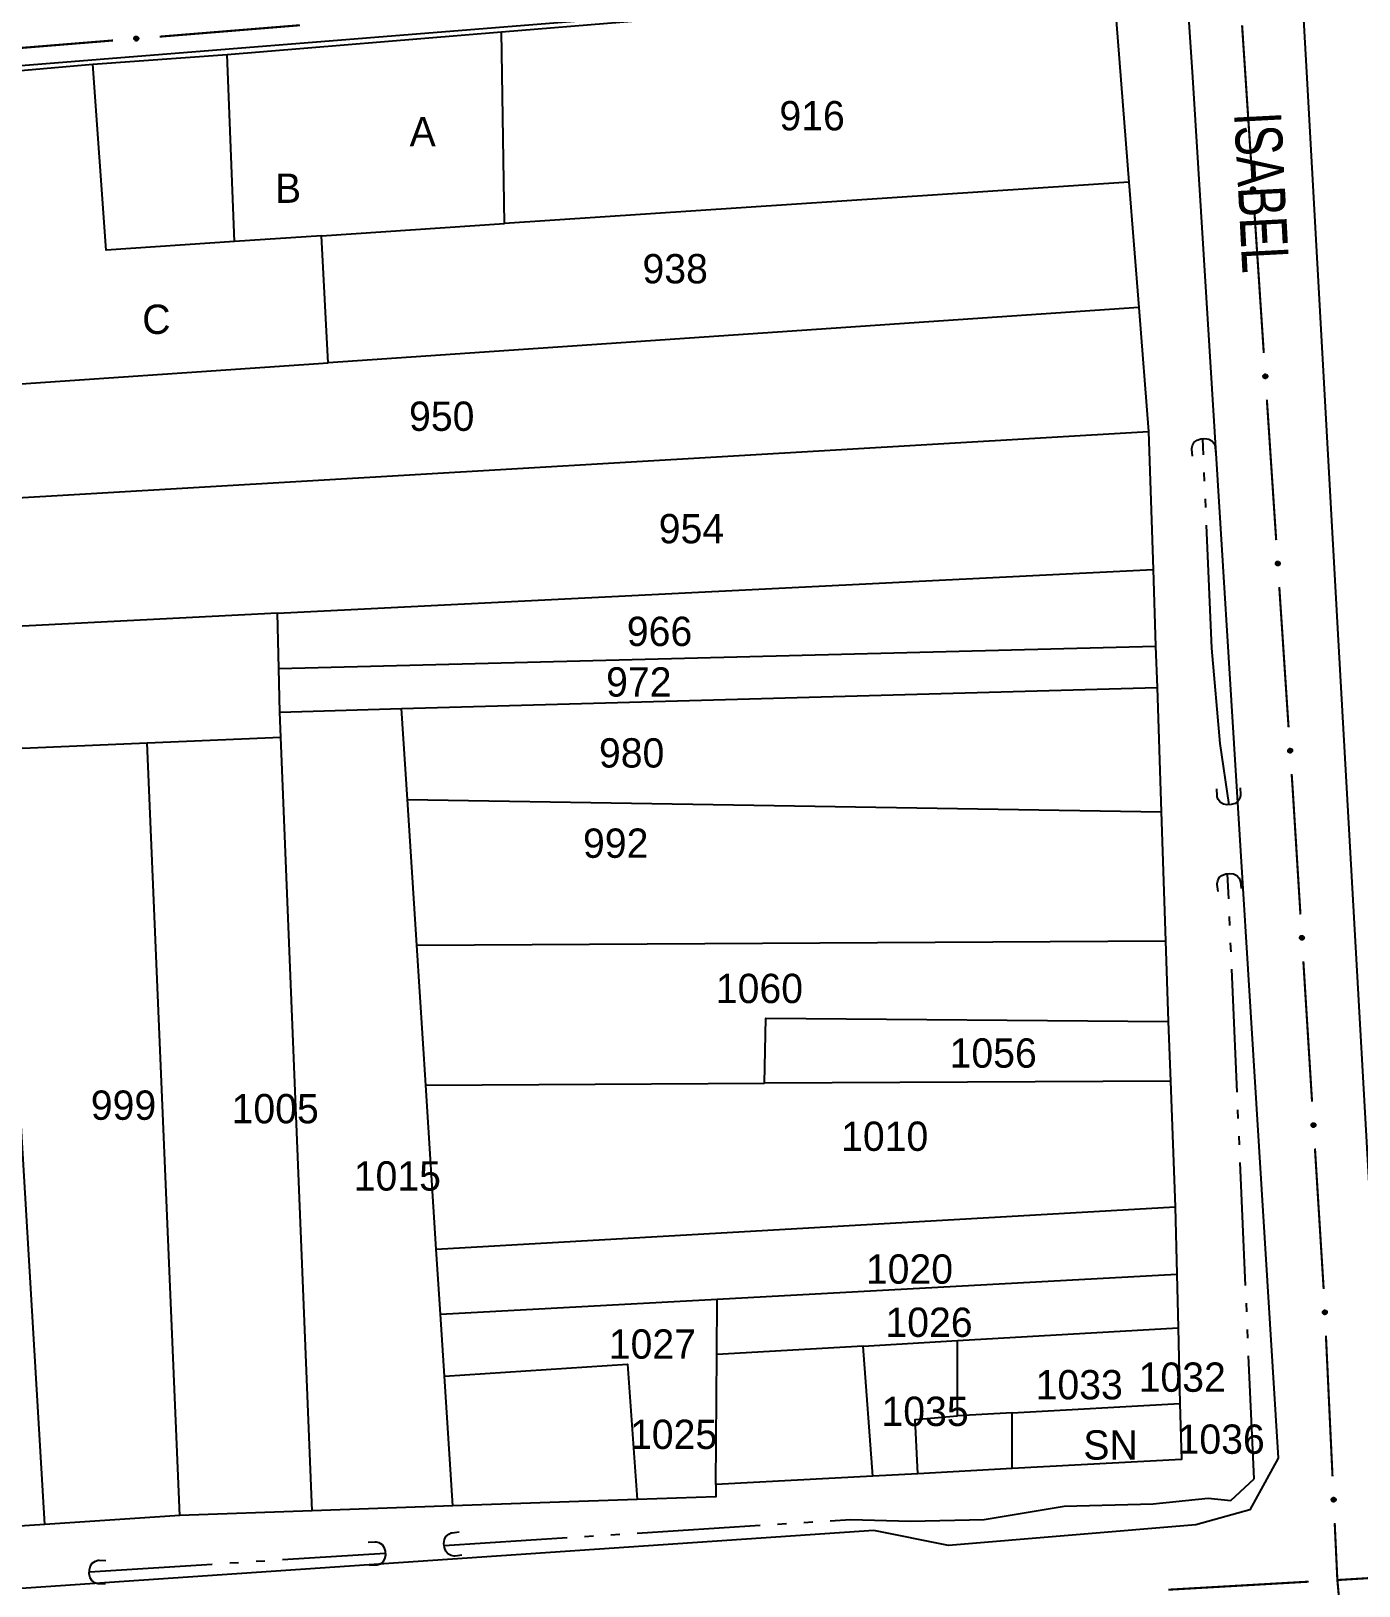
# Model space of a CAD drawing. Extents: x 201053 to 202535, y 4855063 to 4857394.
# Drawn here: x 202207 to 202320.3, y 4856291.6 to 4856424.2 of the extents above; entities that cross this region are included whole.
import ezdxf
from ezdxf.enums import TextEntityAlignment as Align

# ---------------------------------------------------------------- set-up
doc = ezdxf.new("R2010")
doc.units = 0
doc.header["$LTSCALE"] = 1.5
doc.header["$MEASUREMENT"] = 0
doc.linetypes.add('TRACO_05', pattern=[11, 7, -1, 0.5, -1, 0.5, -1])
for name, color, linetype in [('CD_MALHA_LOTES', 7, 'CONTINUOUS'), ('HD-VALAS-DRENOS', 170, 'CONTINUOUS'), ('RU-QUADRA', 210, 'CONTINUOUS'), ('SV-BUEIRO-VALA', 7, 'CONTINUOUS'), ('SV-EIXO-RUA-PAV', 20, 'CONTINUOUS'), ('SV-RUA-PAVIM', 7, 'CONTINUOUS'), ('SV-TXT-RUA-PAV', 7, 'CONTINUOUS'), ('Th_NmrPort', 7, 'CONTINUOUS')]:
    doc.layers.add(name, color=color, linetype=linetype)
doc.styles.add('ARIAL', font='ARIAL.SHX')

# ---------------------------------------------------------------- blocks, each defined once
blk = doc.blocks.new('COD120', base_point=(202246.23, 4857300.32))
at = {"layer": 'SV-BUEIRO-VALA'}
blk.add_lwpolyline([(202245.23, 4857298.92), (202245.23, 4857299.503333), (202245.23, 4857299.590833), (202245.313333, 4857299.824167), (202245.48, 4857300.086667), (202245.73, 4857300.2325), (202246.063333, 4857300.32), (202246.396667, 4857300.32), (202246.73, 4857300.2325), (202246.98, 4857300.086667), (202247.146667, 4857299.824167), (202247.23, 4857299.590833), (202247.23, 4857299.503333), (202247.23, 4857298.92)], dxfattribs=at)

msp = doc.modelspace()

# ---------------------------------------------------------------- linework, layer by layer
at = {"layer": 'CD_MALHA_LOTES', "linetype": 'Continuous', "flags": 128}
for points in [[(202247.17, 4856424.14), (202299.35, 4856428.42), (202300.7, 4856411.31)], [(202223.78, 4856422.22), (202247.17, 4856424.14)], [(202247.42, 4856407.78), (202247.17, 4856424.14)], [(202200.64, 4856420.37), (202212.32, 4856421.37)], [(202212.32, 4856421.37), (202223.78, 4856422.22)], [(202224.4, 4856406.26), (202213.44, 4856405.53), (202212.32, 4856421.37)], [(202224.4, 4856406.26), (202223.78, 4856422.22)], [(202300.7, 4856411.31), (202247.42, 4856407.78)], [(202300.7, 4856411.31), (202301.54, 4856400.62)], [(202231.81, 4856406.75), (202224.4, 4856406.26)], [(202231.81, 4856406.75), (202247.42, 4856407.78)], [(202232.39, 4856395.9), (202231.81, 4856406.75)], [(202301.54, 4856400.62), (202232.39, 4856395.9)], [(202301.54, 4856400.62), (202302.37, 4856390.05)], [(202202.86, 4856393.88), (202232.39, 4856395.9)], [(202203.43, 4856384.26), (202302.37, 4856390.05)], [(202302.37, 4856390.05), (202302.76, 4856378.28)], [(202228.07, 4856374.54), (202204.08, 4856373.33), (202203.43, 4856384.26)], [(202228.07, 4856374.54), (202302.76, 4856378.28)], [(202302.76, 4856378.28), (202302.98, 4856371.73)], [(202228.19, 4856369.84), (202228.07, 4856374.54)], [(202228.19, 4856369.84), (202302.98, 4856371.73)], [(202302.98, 4856371.73), (202303.1, 4856368.21)], [(202228.28, 4856366.12), (202228.19, 4856369.84)], [(202238.65, 4856366.41), (202303.1, 4856368.21)], [(202303.1, 4856368.21), (202303.45, 4856357.61)], [(202228.28, 4856366.12), (202238.65, 4856366.41)], [(202228.34, 4856363.98), (202228.28, 4856366.12)], [(202239.15, 4856358.65), (202238.65, 4856366.41)], [(202204.26, 4856362.94), (202216.95, 4856363.49)], [(202208.23, 4856296.82), (202204.26, 4856362.94)], [(202216.95, 4856363.49), (202228.34, 4856363.98)], [(202219.74, 4856297.59), (202216.95, 4856363.49)], [(202231.04, 4856297.98), (202228.34, 4856363.98)], [(202239.95, 4856346.24), (202239.15, 4856358.65)], [(202239.15, 4856358.65), (202303.45, 4856357.61)], [(202303.45, 4856357.61), (202303.81, 4856346.61)], [(202239.95, 4856346.24), (202303.81, 4856346.61)], [(202240.71, 4856334.3), (202239.95, 4856346.24)], [(202303.81, 4856346.61), (202304.06, 4856339.71)], [(202269.62, 4856334.45), (202269.73, 4856340.01), (202304.06, 4856339.71)], [(202304.06, 4856339.71), (202304.25, 4856334.62)], [(202240.71, 4856334.3), (202269.62, 4856334.45)], [(202241.61, 4856320.31), (202240.71, 4856334.3)], [(202304.25, 4856334.62), (202269.62, 4856334.45)], [(202304.25, 4856334.62), (202304.64, 4856323.91)], [(202241.61, 4856320.31), (202304.64, 4856323.91)], [(202304.64, 4856323.91), (202304.78, 4856318.17)], [(202241.97, 4856314.76), (202241.61, 4856320.31)], [(202265.58, 4856316.04), (202304.78, 4856318.17)], [(202304.78, 4856318.17), (202304.89, 4856313.6)], [(202241.97, 4856314.76), (202265.58, 4856316.04)], [(202265.55, 4856311.32), (202265.58, 4856316.04)], [(202242.31, 4856309.48), (202241.97, 4856314.76)], [(202278.02, 4856312.04), (202286.07, 4856312.51)], [(202286.07, 4856312.51), (202304.89, 4856313.6)], [(202286.09, 4856306.09), (202286.07, 4856312.51)], [(202304.89, 4856313.6), (202305.05, 4856307.13)], [(202265.47, 4856300.23), (202265.55, 4856311.32)], [(202278.02, 4856312.04), (202265.55, 4856311.32)], [(202278.86, 4856300.95), (202278.02, 4856312.04)], [(202242.31, 4856309.48), (202257.92, 4856310.5), (202258.75, 4856298.94)], [(202243.02, 4856298.4), (202242.31, 4856309.48)], [(202290.74, 4856306.35), (202305.05, 4856307.13)], [(202305.05, 4856307.13), (202305.17, 4856302.35), (202290.74, 4856301.58)], [(202282.68, 4856301.15), (202282.46, 4856305.78), (202286.09, 4856306.09)], [(202290.74, 4856306.35), (202286.09, 4856306.09)], [(202290.74, 4856301.58), (202290.74, 4856306.35)], [(202278.86, 4856300.95), (202265.47, 4856300.23)], [(202282.68, 4856301.15), (202278.86, 4856300.95)], [(202290.74, 4856301.58), (202282.68, 4856301.15)], [(202265.47, 4856300.23), (202265.47, 4856299.18), (202258.75, 4856298.94)], [(202231.04, 4856297.98), (202219.74, 4856297.59)], [(202243.02, 4856298.4), (202231.04, 4856297.98)], [(202258.75, 4856298.94), (202243.02, 4856298.4)], [(202208.23, 4856296.82), (202198.21, 4856296.15)], [(202219.74, 4856297.59), (202208.23, 4856296.82)]]:
    msp.add_lwpolyline(points, dxfattribs=at)
at = {"layer": 'HD-VALAS-DRENOS', "linetype": 'TRACO_05'}
for points in [[(202309.26, 4856358.21, 12.86), (202308.48, 4856363.43, 12.86), (202307.78, 4856371.57, 12.69), (202307, 4856389.43, 12.39)], [(202242.29, 4856295.02, 13.43), (202276.96, 4856297.25, 13.43), (202282.08, 4856297.09, 13.43), (202288.35, 4856297.24, 13.43), (202295.18, 4856298.37, 13.12), (202302.77, 4856298.57, 13.12), (202307.46, 4856299.05, 13.14), (202309.4, 4856298.87, 13.14), (202311.37, 4856300.72, 13.14), (202309.12, 4856352.33, 12.86)], [(202212.02, 4856292.78, 13.74), (202237.26, 4856294.38, 13.47)]]:
    msp.add_polyline3d(points, dxfattribs=at)
at = {"layer": 'RU-QUADRA', "linetype": 'Continuous', "flags": 128}
msp.add_lwpolyline([(202200.64, 4856420.37), (202212.32, 4856421.37), (202223.78, 4856422.22), (202247.17, 4856424.14), (202299.35, 4856428.42), (202300.7, 4856411.31), (202301.54, 4856400.62), (202302.37, 4856390.05), (202302.76, 4856378.28), (202302.98, 4856371.73), (202303.1, 4856368.21), (202303.45, 4856357.61), (202303.81, 4856346.61), (202304.06, 4856339.71), (202304.25, 4856334.62), (202304.64, 4856323.91), (202304.78, 4856318.17), (202304.89, 4856313.6), (202305.05, 4856307.13), (202305.17, 4856302.35), (202290.74, 4856301.58), (202282.68, 4856301.15), (202278.86, 4856300.95), (202265.47, 4856300.23), (202265.47, 4856299.18), (202258.75, 4856298.94), (202243.02, 4856298.4), (202231.04, 4856297.98), (202219.74, 4856297.59), (202208.23, 4856296.82), (202198.21, 4856296.15)], dxfattribs=at)
at = {"layer": 'SV-EIXO-RUA-PAV'}
for points in [[(202215.871679, 4856423.664246), (202215.90281, 4856423.701967), (202215.93728, 4856423.72802), (202215.972283, 4856423.741475), (202216.006315, 4856423.7453), (202216.041572, 4856423.745291), (202216.077117, 4856423.73744), (202216.114637, 4856423.719987), (202216.152695, 4856423.689024), (202216.177064, 4856423.651959), (202216.192091, 4856423.618348), (202216.198122, 4856423.583091), (202216.19754, 4856423.548841), (202216.188163, 4856423.512189), (202216.170106, 4856423.474339), (202216.138044, 4856423.436823), (202216.104077, 4856423.411513), (202216.069878, 4856423.399387), (202216.034395, 4856423.393548), (202215.9984, 4856423.393989), (202215.963553, 4856423.401897), (202215.925477, 4856423.420147), (202215.888868, 4856423.452282), (202215.863237, 4856423.485873), (202215.850635, 4856423.519892), (202215.845673, 4856423.554955), (202215.845252, 4856423.590317), (202215.851656, 4856423.626376), (202215.871679, 4856423.664246)], [(202311.37802, 4856410.867955), (202311.415266, 4856410.836258), (202311.440796, 4856410.801399), (202311.453721, 4856410.766196), (202311.457031, 4856410.73211), (202311.456489, 4856410.696857), (202311.448102, 4856410.661436), (202311.430085, 4856410.624183), (202311.39855, 4856410.586597), (202311.361121, 4856410.562791), (202311.327287, 4856410.548274), (202311.291943, 4856410.542776), (202311.257705, 4856410.543875), (202311.221199, 4856410.553804), (202311.183626, 4856410.572432), (202311.146599, 4856410.605056), (202311.121805, 4856410.639402), (202311.110197, 4856410.67378), (202311.104895, 4856410.709348), (202311.105879, 4856410.745331), (202311.114313, 4856410.780055), (202311.133136, 4856410.817851), (202311.16582, 4856410.85397), (202311.199794, 4856410.879091), (202311.234, 4856410.891178), (202311.269134, 4856410.89561), (202311.304499, 4856410.895497), (202311.340457, 4856410.888548), (202311.37802, 4856410.867955)], [(202312.435466, 4856394.902937), (202312.472712, 4856394.87124), (202312.498242, 4856394.836381), (202312.511167, 4856394.801178), (202312.514477, 4856394.767092), (202312.513935, 4856394.731839), (202312.505548, 4856394.696417), (202312.487531, 4856394.659165), (202312.455996, 4856394.621579), (202312.418567, 4856394.597773), (202312.384733, 4856394.583255), (202312.349389, 4856394.577757), (202312.315151, 4856394.578857), (202312.278645, 4856394.588786), (202312.241072, 4856394.607414), (202312.204045, 4856394.640038), (202312.179251, 4856394.674384), (202312.167643, 4856394.708762), (202312.162341, 4856394.744329), (202312.163325, 4856394.780313), (202312.171759, 4856394.815036), (202312.190582, 4856394.852833), (202312.223266, 4856394.888952), (202312.25724, 4856394.914073), (202312.291446, 4856394.92616), (202312.32658, 4856394.930591), (202312.361945, 4856394.930478), (202312.397903, 4856394.92353), (202312.435466, 4856394.902937)], [(202313.492912, 4856378.937919), (202313.530158, 4856378.906221), (202313.555688, 4856378.871362), (202313.568613, 4856378.83616), (202313.571923, 4856378.802074), (202313.571382, 4856378.766821), (202313.562994, 4856378.731399), (202313.544977, 4856378.694147), (202313.513442, 4856378.656561), (202313.476014, 4856378.632755), (202313.442179, 4856378.618237), (202313.406835, 4856378.612739), (202313.372598, 4856378.613839), (202313.336092, 4856378.623768), (202313.298518, 4856378.642395), (202313.261491, 4856378.675019), (202313.236697, 4856378.709366), (202313.22509, 4856378.743744), (202313.219787, 4856378.779311), (202313.220771, 4856378.815295), (202313.229205, 4856378.850018), (202313.248028, 4856378.887815), (202313.280712, 4856378.923934), (202313.314686, 4856378.949054), (202313.348892, 4856378.961141), (202313.384026, 4856378.965573), (202313.419391, 4856378.96546), (202313.455349, 4856378.958511), (202313.492912, 4856378.937919)], [(202314.550358, 4856362.972901), (202314.587605, 4856362.941203), (202314.613134, 4856362.906344), (202314.626059, 4856362.871141), (202314.629369, 4856362.837056), (202314.628828, 4856362.801803), (202314.62044, 4856362.766381), (202314.602423, 4856362.729129), (202314.570888, 4856362.691542), (202314.53346, 4856362.667737), (202314.499625, 4856362.653219), (202314.464281, 4856362.647721), (202314.430044, 4856362.648821), (202314.393538, 4856362.65875), (202314.355964, 4856362.677377), (202314.318937, 4856362.710001), (202314.294143, 4856362.744348), (202314.282536, 4856362.778726), (202314.277233, 4856362.814293), (202314.278217, 4856362.850277), (202314.286651, 4856362.885), (202314.305474, 4856362.922797), (202314.338159, 4856362.958916), (202314.372133, 4856362.984036), (202314.406339, 4856362.996123), (202314.441472, 4856363.000555), (202314.476837, 4856363.000442), (202314.512795, 4856362.993493), (202314.550358, 4856362.972901)], [(202315.555441, 4856347.004058), (202315.592553, 4856346.972202), (202315.617934, 4856346.937235), (202315.630709, 4856346.901978), (202315.633875, 4856346.867879), (202315.633184, 4856346.832628), (202315.624647, 4856346.797243), (202315.606471, 4856346.760067), (202315.574777, 4856346.722615), (202315.537248, 4856346.698968), (202315.503352, 4856346.684594), (202315.467985, 4856346.679246), (202315.433753, 4856346.680491), (202315.397289, 4856346.690575), (202315.359795, 4856346.709361), (202315.322907, 4856346.742142), (202315.298259, 4856346.776594), (202315.286797, 4856346.811021), (202315.281646, 4856346.84661), (202315.282783, 4856346.882589), (202315.291363, 4856346.917277), (202315.310347, 4856346.954993), (202315.343184, 4856346.990973), (202315.377264, 4856347.015949), (202315.411521, 4856347.027891), (202315.446674, 4856347.032174), (202315.482038, 4856347.031911), (202315.517966, 4856347.024809), (202315.555441, 4856347.004058)], [(202316.545154, 4856331.034697), (202316.582266, 4856331.002842), (202316.607647, 4856330.967875), (202316.620423, 4856330.932618), (202316.623588, 4856330.898518), (202316.622897, 4856330.863268), (202316.61436, 4856330.827882), (202316.596185, 4856330.790707), (202316.564491, 4856330.753255), (202316.526961, 4856330.729608), (202316.493066, 4856330.715234), (202316.457699, 4856330.709886), (202316.423466, 4856330.711131), (202316.387003, 4856330.721214), (202316.349509, 4856330.740001), (202316.31262, 4856330.772782), (202316.287972, 4856330.807233), (202316.276511, 4856330.84166), (202316.271359, 4856330.87725), (202316.272496, 4856330.913229), (202316.281077, 4856330.947916), (202316.30006, 4856330.985633), (202316.332897, 4856331.021613), (202316.366978, 4856331.046589), (202316.401235, 4856331.058531), (202316.436387, 4856331.062813), (202316.471751, 4856331.06255), (202316.507679, 4856331.055449), (202316.545154, 4856331.034697)], [(202317.514221, 4856315.062548), (202317.550847, 4856315.030135), (202317.575698, 4856314.994789), (202317.587939, 4856314.959343), (202317.590588, 4856314.925199), (202317.589365, 4856314.889963), (202317.580293, 4856314.854711), (202317.561558, 4856314.817814), (202317.529302, 4856314.780845), (202317.49142, 4856314.757768), (202317.457311, 4856314.743908), (202317.421867, 4856314.739095), (202317.387657, 4856314.740857), (202317.35135, 4856314.751491), (202317.314144, 4856314.770842), (202317.277756, 4856314.804177), (202317.253631, 4856314.838997), (202317.242691, 4856314.873593), (202317.238078, 4856314.909256), (202317.239758, 4856314.945214), (202317.248862, 4856314.979768), (202317.268414, 4856315.017193), (202317.301791, 4856315.052673), (202317.336245, 4856315.077131), (202317.370678, 4856315.088554), (202317.405891, 4856315.092304), (202317.441247, 4856315.091507), (202317.477064, 4856315.083864), (202317.514221, 4856315.062548)], [(202318.262478, 4856299.080054), (202318.299104, 4856299.047641), (202318.323954, 4856299.012295), (202318.336195, 4856298.976849), (202318.338845, 4856298.942705), (202318.337621, 4856298.907469), (202318.32855, 4856298.872217), (202318.309815, 4856298.83532), (202318.277558, 4856298.798351), (202318.239676, 4856298.775274), (202318.205567, 4856298.761414), (202318.170123, 4856298.756601), (202318.135914, 4856298.758363), (202318.099607, 4856298.768997), (202318.062401, 4856298.788348), (202318.026012, 4856298.821683), (202318.001887, 4856298.856503), (202317.990947, 4856298.891099), (202317.986335, 4856298.926762), (202317.988015, 4856298.96272), (202317.997119, 4856298.997274), (202318.01667, 4856299.034699), (202318.050047, 4856299.070179), (202318.084501, 4856299.094637), (202318.118935, 4856299.10606), (202318.154148, 4856299.10981), (202318.189504, 4856299.109013), (202318.22532, 4856299.10137), (202318.262478, 4856299.080054)]]:
    msp.add_lwpolyline(points, close=True, dxfattribs=at)
for points in [[(202215.889471, 4856423.684104), (202216.08854, 4856423.727694)], [(202215.90281, 4856423.701967), (202216.077117, 4856423.73744)], [(202215.922396, 4856423.716903), (202216.050601, 4856423.739664)], [(202215.93728, 4856423.72802), (202216.041572, 4856423.745291)], [(202215.845252, 4856423.590317), (202216.177064, 4856423.651959)], [(202215.845673, 4856423.554955), (202216.192091, 4856423.618348)], [(202215.849148, 4856423.574035), (202216.179474, 4856423.636527)], [(202215.850635, 4856423.519892), (202216.198122, 4856423.583091)], [(202215.850778, 4856423.537204), (202216.193566, 4856423.597973)], [(202215.851656, 4856423.626376), (202216.152695, 4856423.689024)], [(202215.85318, 4856423.60859), (202216.160275, 4856423.670559)], [(202215.860458, 4856423.502397), (202216.194864, 4856423.565221)], [(202215.862652, 4856423.643587), (202216.130306, 4856423.702345)], [(202215.863237, 4856423.485873), (202216.19754, 4856423.548841)], [(202215.871679, 4856423.664246), (202216.114637, 4856423.719987)], [(202215.878297, 4856423.468255), (202216.188223, 4856423.529086)], [(202215.888868, 4856423.452282), (202216.188163, 4856423.512189)], [(202215.910875, 4856423.438051), (202216.176142, 4856423.492507)], [(202215.925477, 4856423.420147), (202216.170106, 4856423.474339)], [(202215.949811, 4856423.41384), (202216.14638, 4856423.454489)], [(202215.963553, 4856423.401897), (202216.138044, 4856423.436823)], [(202215.985251, 4856423.398928), (202216.114705, 4856423.42316)], [(202215.9984, 4856423.393989), (202216.104077, 4856423.411513)], [(202311.105879, 4856410.745331), (202311.121805, 4856410.639402)], [(202311.111017, 4856410.758405), (202311.13329, 4856410.628599)], [(202311.114313, 4856410.780055), (202311.146599, 4856410.605056)], [(202311.126462, 4856410.793615), (202311.164137, 4856410.596454)], [(202311.133136, 4856410.817851), (202311.183626, 4856410.572432)], [(202311.151258, 4856410.832181), (202311.201701, 4856410.566122)], [(202311.16582, 4856410.85397), (202311.221199, 4856410.553804)], [(202311.181951, 4856410.864299), (202311.238093, 4856410.55349)], [(202311.199794, 4856410.879091), (202311.257705, 4856410.543875)], [(202311.216359, 4856410.881621), (202311.274124, 4856410.546304)], [(202311.234, 4856410.891178), (202311.291943, 4856410.542776)], [(202311.251308, 4856410.890773), (202311.306891, 4856410.547106)], [(202311.269134, 4856410.89561), (202311.327287, 4856410.548274)], [(202311.28816, 4856410.891846), (202311.345655, 4856410.560614)], [(202311.304499, 4856410.895497), (202311.361121, 4856410.562791)], [(202311.322649, 4856410.887293), (202311.379972, 4856410.579297)], [(202311.340457, 4856410.888548), (202311.39855, 4856410.586597)], [(202311.357499, 4856410.877294), (202311.412207, 4856410.608783)], [(202311.37802, 4856410.867955), (202311.430085, 4856410.624183)], [(202311.397607, 4856410.849865), (202311.438184, 4856410.650161)], [(202311.415266, 4856410.836258), (202311.448102, 4856410.661436)], [(202311.429905, 4856410.816449), (202311.450726, 4856410.687915)], [(202311.440796, 4856410.801399), (202311.456489, 4856410.696857)], [(202312.163325, 4856394.780313), (202312.179251, 4856394.674384)], [(202312.168463, 4856394.793386), (202312.190736, 4856394.66358)], [(202312.171759, 4856394.815036), (202312.204045, 4856394.640038)], [(202312.183908, 4856394.828597), (202312.221583, 4856394.631436)], [(202312.190582, 4856394.852833), (202312.241072, 4856394.607414)], [(202312.208704, 4856394.867162), (202312.259147, 4856394.601104)], [(202312.223266, 4856394.888952), (202312.278645, 4856394.588786)], [(202312.239397, 4856394.899281), (202312.295539, 4856394.588471)], [(202312.25724, 4856394.914073), (202312.315151, 4856394.578857)], [(202312.273805, 4856394.916602), (202312.33157, 4856394.581285)], [(202312.291446, 4856394.92616), (202312.349389, 4856394.577757)], [(202312.308754, 4856394.925755), (202312.364337, 4856394.582088)], [(202312.32658, 4856394.930591), (202312.384733, 4856394.583255)], [(202312.345606, 4856394.926828), (202312.403101, 4856394.595596)], [(202312.361945, 4856394.930478), (202312.418567, 4856394.597773)], [(202312.380095, 4856394.922275), (202312.437418, 4856394.614279)], [(202312.397903, 4856394.92353), (202312.455996, 4856394.621579)], [(202312.414946, 4856394.912276), (202312.469653, 4856394.643764)], [(202312.435466, 4856394.902937), (202312.487531, 4856394.659165)], [(202312.455053, 4856394.884847), (202312.49563, 4856394.685143)], [(202312.472712, 4856394.87124), (202312.505548, 4856394.696417)], [(202312.487351, 4856394.851431), (202312.508172, 4856394.722896)], [(202312.498242, 4856394.836381), (202312.513935, 4856394.731839)], [(202313.220771, 4856378.815295), (202313.236697, 4856378.709366)], [(202313.225909, 4856378.828368), (202313.248182, 4856378.698562)], [(202313.229205, 4856378.850018), (202313.261491, 4856378.675019)], [(202313.241355, 4856378.863579), (202313.279029, 4856378.666418)], [(202313.248028, 4856378.887815), (202313.298518, 4856378.642395)], [(202313.26615, 4856378.902144), (202313.316593, 4856378.636085)], [(202313.280712, 4856378.923934), (202313.336092, 4856378.623768)], [(202313.296843, 4856378.934262), (202313.352985, 4856378.623453)], [(202313.314686, 4856378.949054), (202313.372598, 4856378.613839)], [(202313.331251, 4856378.951584), (202313.389016, 4856378.616267)], [(202313.348892, 4856378.961141), (202313.406835, 4856378.612739)], [(202313.3662, 4856378.960736), (202313.421784, 4856378.61707)], [(202313.384026, 4856378.965573), (202313.442179, 4856378.618237)], [(202313.403052, 4856378.96181), (202313.460547, 4856378.630578)], [(202313.419391, 4856378.96546), (202313.476014, 4856378.632755)], [(202313.437542, 4856378.957257), (202313.494865, 4856378.649261)], [(202313.455349, 4856378.958511), (202313.513442, 4856378.656561)], [(202313.472392, 4856378.947257), (202313.527099, 4856378.678746)], [(202313.492912, 4856378.937919), (202313.544977, 4856378.694147)], [(202313.512499, 4856378.919829), (202313.553076, 4856378.720124)], [(202313.530158, 4856378.906221), (202313.562994, 4856378.731399)], [(202313.544797, 4856378.886413), (202313.565619, 4856378.757878)], [(202313.555688, 4856378.871362), (202313.571382, 4856378.766821)], [(202314.278217, 4856362.850277), (202314.294143, 4856362.744348)], [(202314.283355, 4856362.86335), (202314.305628, 4856362.733544)], [(202314.286651, 4856362.885), (202314.318937, 4856362.710001)], [(202314.298801, 4856362.898561), (202314.336475, 4856362.701399)], [(202314.305474, 4856362.922797), (202314.355964, 4856362.677377)], [(202314.323597, 4856362.937126), (202314.374039, 4856362.671067)], [(202314.338159, 4856362.958916), (202314.393538, 4856362.65875)], [(202314.354289, 4856362.969244), (202314.410431, 4856362.658435)], [(202314.372133, 4856362.984036), (202314.430044, 4856362.648821)], [(202314.388697, 4856362.986566), (202314.446463, 4856362.651249)], [(202314.406339, 4856362.996123), (202314.464281, 4856362.647721)], [(202314.423647, 4856362.995718), (202314.47923, 4856362.652052)], [(202314.441472, 4856363.000555), (202314.499625, 4856362.653219)], [(202314.460498, 4856362.996792), (202314.517993, 4856362.665559)], [(202314.476837, 4856363.000442), (202314.53346, 4856362.667737)], [(202314.494988, 4856362.992238), (202314.552311, 4856362.684242)], [(202314.512795, 4856362.993493), (202314.570888, 4856362.691542)], [(202314.529838, 4856362.982239), (202314.584546, 4856362.713728)], [(202314.550358, 4856362.972901), (202314.602423, 4856362.729129)], [(202314.569945, 4856362.95481), (202314.610523, 4856362.755106)], [(202314.587605, 4856362.941203), (202314.62044, 4856362.766381)], [(202314.602244, 4856362.921394), (202314.623065, 4856362.79286)], [(202314.613134, 4856362.906344), (202314.628828, 4856362.801803)], [(202315.282783, 4856346.882589), (202315.298259, 4856346.776594)], [(202315.287976, 4856346.895641), (202315.309698, 4856346.765741)], [(202315.291363, 4856346.917277), (202315.322907, 4856346.742142)], [(202315.30357, 4856346.930786), (202315.340408, 4856346.733466)], [(202315.310347, 4856346.954993), (202315.359795, 4856346.709361)], [(202315.32853, 4856346.969245), (202315.377843, 4856346.702975)], [(202315.343184, 4856346.990973), (202315.397289, 4856346.690575)], [(202315.359359, 4856347.001233), (202315.414181, 4856346.690188)], [(202315.377264, 4856347.015949), (202315.433753, 4856346.680491)], [(202315.39384, 4856347.018409), (202315.450182, 4856346.68285)], [(202315.411521, 4856347.027891), (202315.467985, 4856346.679246)], [(202315.428827, 4856347.027413), (202315.482952, 4856346.683513)], [(202315.446674, 4856347.032174), (202315.503352, 4856346.684594)], [(202315.465683, 4856347.02833), (202315.521772, 4856346.696856)], [(202315.482038, 4856347.031911), (202315.537248, 4856346.698968)], [(202315.500153, 4856347.02363), (202315.556169, 4856346.715394)], [(202315.517966, 4856347.024809), (202315.574777, 4856346.722615)], [(202315.53496, 4856347.013483), (202315.588529, 4856346.744742)], [(202315.555441, 4856347.004058), (202315.606471, 4856346.760067)], [(202315.574951, 4856346.985885), (202315.614681, 4856346.78601)], [(202315.592553, 4856346.972202), (202315.624647, 4856346.797243)], [(202315.607107, 4856346.952332), (202315.627383, 4856346.82371)], [(202315.617934, 4856346.937235), (202315.633184, 4856346.832628)], [(202316.272496, 4856330.913229), (202316.287972, 4856330.807233)], [(202316.277689, 4856330.92628), (202316.299411, 4856330.796381)], [(202316.281077, 4856330.947916), (202316.31262, 4856330.772782)], [(202316.293284, 4856330.961425), (202316.330121, 4856330.764106)], [(202316.30006, 4856330.985633), (202316.349509, 4856330.740001)], [(202316.318243, 4856330.999885), (202316.367557, 4856330.733615)], [(202316.332897, 4856331.021613), (202316.387003, 4856330.721214)], [(202316.349072, 4856331.031873), (202316.403895, 4856330.720828)], [(202316.366978, 4856331.046589), (202316.423466, 4856330.711131)], [(202316.383553, 4856331.049048), (202316.439895, 4856330.713489)], [(202316.401235, 4856331.058531), (202316.457699, 4856330.709886)], [(202316.418541, 4856331.058052), (202316.472666, 4856330.714153)], [(202316.436387, 4856331.062813), (202316.493066, 4856330.715234)], [(202316.455397, 4856331.058969), (202316.511486, 4856330.727496)], [(202316.471751, 4856331.06255), (202316.526961, 4856330.729608)], [(202316.489866, 4856331.05427), (202316.545882, 4856330.746034)], [(202316.507679, 4856331.055449), (202316.564491, 4856330.753255)], [(202316.524674, 4856331.044123), (202316.578242, 4856330.775382)], [(202316.545154, 4856331.034697), (202316.596185, 4856330.790707)], [(202316.564664, 4856331.016524), (202316.604394, 4856330.81665)], [(202316.582266, 4856331.002842), (202316.61436, 4856330.827882)], [(202316.596821, 4856330.982972), (202316.617096, 4856330.85435)], [(202316.607647, 4856330.967875), (202316.622897, 4856330.863268)], [(202317.248862, 4856314.979768), (202317.277756, 4856314.804177)], [(202317.261272, 4856314.993091), (202317.295124, 4856314.795237)], [(202317.268414, 4856315.017193), (202317.314144, 4856314.770842)], [(202317.28681, 4856315.031169), (202317.332094, 4856314.764184)], [(202317.301791, 4856315.052673), (202317.35135, 4856314.751491)], [(202317.318119, 4856315.062687), (202317.368235, 4856314.750849)], [(202317.336245, 4856315.077131), (202317.387657, 4856314.740857)], [(202317.352856, 4856315.079339), (202317.40412, 4856314.742967)], [(202317.370678, 4856315.088554), (202317.421867, 4856314.739095)], [(202317.387975, 4856315.087814), (202317.436896, 4856314.743136)], [(202317.405891, 4856315.092304), (202317.457311, 4856314.743908)], [(202317.424841, 4856315.088174), (202317.475914, 4856314.755891)], [(202317.441247, 4856315.091507), (202317.49142, 4856314.757768)], [(202317.459236, 4856315.082954), (202317.510587, 4856314.773906)], [(202317.477064, 4856315.083864), (202317.529302, 4856314.780845)], [(202317.493886, 4856315.072282), (202317.543386, 4856314.802762)], [(202317.514221, 4856315.062548), (202317.561558, 4856314.817814)], [(202317.533454, 4856315.044082), (202317.570159, 4856314.84363)], [(202317.550847, 4856315.030135), (202317.580293, 4856314.854711)], [(202317.5651, 4856315.010047), (202317.58343, 4856314.881134)], [(202317.575698, 4856314.994789), (202317.589365, 4856314.889963)], [(202317.239758, 4856314.945214), (202317.253631, 4856314.838997)], [(202317.245148, 4856314.958185), (202317.264905, 4856314.827973)], [(202318.050047, 4856299.070179), (202318.099607, 4856298.768997)], [(202318.066375, 4856299.080193), (202318.116491, 4856298.768355)], [(202318.084501, 4856299.094637), (202318.135914, 4856298.758363)], [(202318.101112, 4856299.096846), (202318.152376, 4856298.760473)], [(202318.118935, 4856299.10606), (202318.170123, 4856298.756601)], [(202318.136232, 4856299.10532), (202318.185153, 4856298.760642)], [(202318.154148, 4856299.10981), (202318.205567, 4856298.761414)], [(202318.173097, 4856299.10568), (202318.22417, 4856298.773397)], [(202318.189504, 4856299.109013), (202318.239676, 4856298.775274)], [(202318.207492, 4856299.10046), (202318.258843, 4856298.791412)], [(202318.22532, 4856299.10137), (202318.277558, 4856298.798351)], [(202318.242142, 4856299.089788), (202318.291643, 4856298.820268)], [(202318.262478, 4856299.080054), (202318.309815, 4856298.83532)], [(202318.281711, 4856299.061588), (202318.318416, 4856298.861136)], [(202317.988015, 4856298.96272), (202318.001887, 4856298.856503)], [(202317.993405, 4856298.975691), (202318.013161, 4856298.845479)], [(202317.997119, 4856298.997274), (202318.026012, 4856298.821683)], [(202318.009529, 4856299.010597), (202318.04338, 4856298.812743)], [(202318.01667, 4856299.034699), (202318.062401, 4856298.788348)], [(202318.035066, 4856299.048675), (202318.08035, 4856298.78169)], [(202318.299104, 4856299.047641), (202318.32855, 4856298.872217)], [(202318.313357, 4856299.027553), (202318.331686, 4856298.89864)], [(202318.323954, 4856299.012295), (202318.337621, 4856298.907469)]]:
    msp.add_lwpolyline(points, dxfattribs=at)
at = {"layer": 'SV-EIXO-RUA-PAV', "const_width": 0.18}
for points in [[(202218.017222, 4856423.728502), (202229.977639, 4856424.702378)], [(202310.35241, 4856424.686705), (202311.145495, 4856412.712941)], [(202202.07, 4856422.43), (202214.030417, 4856423.403876)], [(202311.409857, 4856408.721686), (202312.202941, 4856396.747923)], [(202312.467303, 4856392.756668), (202313.260387, 4856380.782905)], [(202313.524749, 4856376.79165), (202314.317833, 4856364.817886)], [(202314.582195, 4856360.826632), (202314.648285, 4856359.828818)], [(202314.648285, 4856359.828818), (202314.68, 4856359.35)], [(202314.68, 4856359.35), (202315.330745, 4856348.850013)], [(202315.578173, 4856344.857673), (202316.320458, 4856332.880653)], [(202316.567886, 4856328.888313), (202317.310172, 4856316.911293)], [(202317.504513, 4856312.916065), (202318.065705, 4856300.929194)], [(202318.252769, 4856296.933571), (202318.439833, 4856292.937948)], [(202318.439833, 4856292.937948), (202318.48, 4856292.08)], [(202318.48, 4856292.08), (202330.457997, 4856292.806358)], [(202304.055173, 4856291.253638), (202316.03553, 4856291.939964)], [(202318.48, 4856292.08), (202319.574789, 4856280.130044)]]:
    msp.add_lwpolyline(points, dxfattribs=at)
at = {"layer": 'SV-RUA-PAVIM', "linetype": 'Continuous'}
for points in [[(202318.56, 4856510.13, 10.19), (202314.37, 4856509.77, 10.19), (202312.74, 4856509.06, 10.19), (202311.87, 4856507.91, 10.19), (202311.26, 4856506.39, 10.19), (202311.1, 4856504.4, 10.19), (202315.86, 4856420.7, 10.19), (202318.56, 4856372.26, 13.39)], [(202318.56, 4856372.26, 13.39), (202322.51, 4856302.26, 13.39), (202323.43, 4856300.33, 13.39), (202325.88, 4856299.29, 13.39), (202327.06, 4856299.34, 13.55), (202363.62, 4856300.78, 13.53), (202429.51, 4856305.02, 13.7), (202503.83, 4856309.93, 13.45), (202508.35, 4856311.57, 13.56), (202510.97, 4856315.49, 13.54), (202507.72, 4856375.97, 13.64), (202502.82, 4856452.47, 12.86), (202501, 4856480.72, 12.86)], [(202201.92, 4856420.94, 13.17), (202302.4, 4856429.01, 12.03), (202303.64, 4856429.01, 12.03), (202305.6, 4856427.98, 12.03), (202306.11, 4856420.27, 12.03), (202313.43, 4856302.48, 13.22), (202311, 4856298.08, 13.41), (202306.42, 4856296.8, 13.41), (202285.3, 4856295.02, 13.47), (202278.94, 4856296.3, 13.53), (202120.49, 4856285.54, 13.53)]]:
    msp.add_polyline3d(points, dxfattribs=at)

# ---------------------------------------------------------------- block references
at = {"layer": 'SV-BUEIRO-VALA'}
for p, rotation in [((202307, 4856389.43, 13.49), 5), ((202309.26, 4856358.21, 13.49), 183), ((202309.12, 4856352.33, 13.49), 7), ((202237.26, 4856294.38, 13.49), 273), ((202242.29, 4856295.02, 13.49), 97), ((202212.02, 4856292.78, 13.49), 89)]:
    msp.add_blockref('COD120', p, dxfattribs=dict(at, rotation=rotation))

# ---------------------------------------------------------------- texts
at = {"layer": 'SV-TXT-RUA-PAV', "style": 'ARIAL', "width": 0.7}
msp.add_text('ISABEL', height=4, rotation=273, dxfattribs=at).set_placement((202309.67, 4856417.18))
at = {"layer": 'Th_NmrPort', "color": 1}
for s, p in [('916', (202270.881957, 4856416.988526)), ('A', (202239.338559, 4856415.632248)), ('B', (202227.858559, 4856410.802248)), ('938', (202259.203709, 4856403.935603)), ('C', (202216.528559, 4856399.622248)), ('950', (202239.289522, 4856391.352275)), ('954', (202260.589522, 4856381.762275)), ('966', (202257.869522, 4856373.002275)), ('972', (202256.101007, 4856368.684414)), ('980', (202255.491007, 4856362.634414)), ('992', (202254.131007, 4856354.934414)), ('1060', (202265.461007, 4856342.544414)), ('1056', (202285.401007, 4856337.034414)), ('999', (202212.14344, 4856332.587437)), ('1005', (202224.15344, 4856332.287437)), ('1010', (202276.147657, 4856329.936276)), ('1015', (202234.57344, 4856326.547437)), ('1020', (202278.257657, 4856318.606276)), ('1026', (202279.927657, 4856314.066276)), ('1027', (202256.33, 4856312.21)), ('1033', (202292.74, 4856308.74)), ('1032', (202301.527657, 4856309.386276)), ('1035', (202279.59, 4856306.47)), ('1025', (202258.14, 4856304.51)), ('SN', (202296.81, 4856303.6)), ('1036', (202304.847657, 4856304.096276))]:
    msp.add_text(s, height=2.5, dxfattribs=at).set_placement(p, align=Align.MIDDLE_LEFT)

doc.saveas('drawing.dxf')
